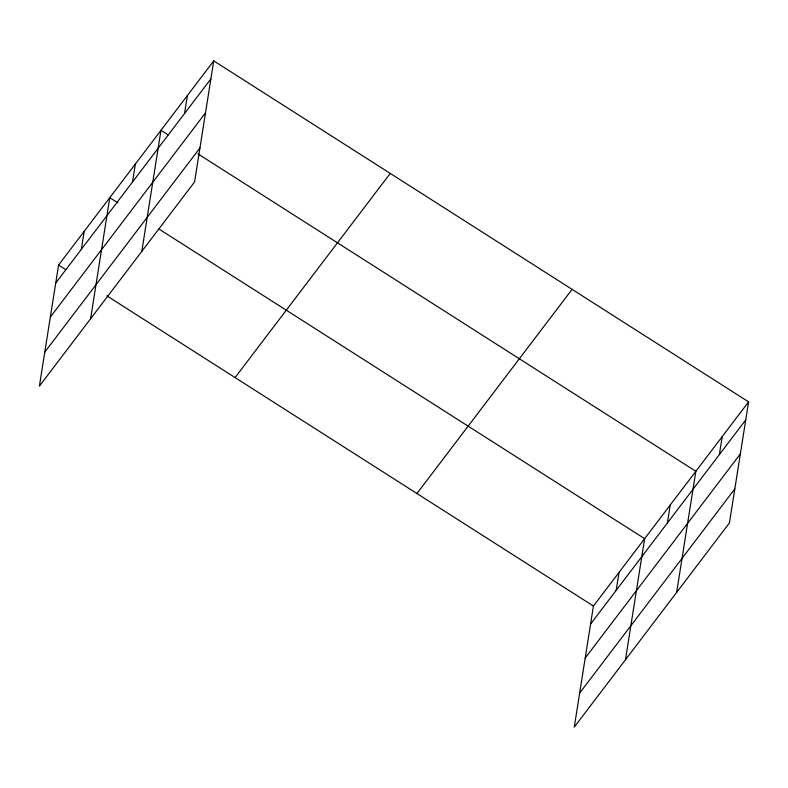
<?xml version="1.0" encoding="UTF-8"?>
<svg xmlns="http://www.w3.org/2000/svg" width="788" height="788" viewBox="0 0 788 788"><rect width="100%" height="100%" fill="white"/><g stroke="black" fill="none" stroke-linecap="round" stroke-linejoin="round"><path stroke-width="1.18" d="M213.735 60.873L58.578 265.044L39.4 386.12L194.567 181.949L213.735 60.873L748.6 401.88L729.422 522.956L574.265 727.127L593.433 606.051L748.6 401.88M81.331 249.343L84.178 231.357M90.6 318.746L109.778 197.67L117.993 202.9M132.532 181.969L135.378 163.983M141.81 251.362L160.988 130.286L168.169 134.866M184.51 113.57L187.367 95.584M616.186 590.35L619.043 572.364M625.465 659.753L644.643 538.677L159.038 229.072M667.397 522.976L670.243 504.99M676.665 592.369L695.843 471.303L197.926 153.847M719.375 454.577L722.222 436.591M55.731 283.03L210.888 78.859M50.343 317.052L205.501 112.871M44.788 352.098L199.955 147.927M235.08 377.58L390.247 173.399M416.931 493.524L572.098 289.344M590.586 624.037L745.753 419.866M585.198 658.059L740.365 453.888M579.653 693.105L734.81 488.934M58.578 265.044L65.759 269.624M106.804 295.796L593.433 606.051"/></g></svg>
